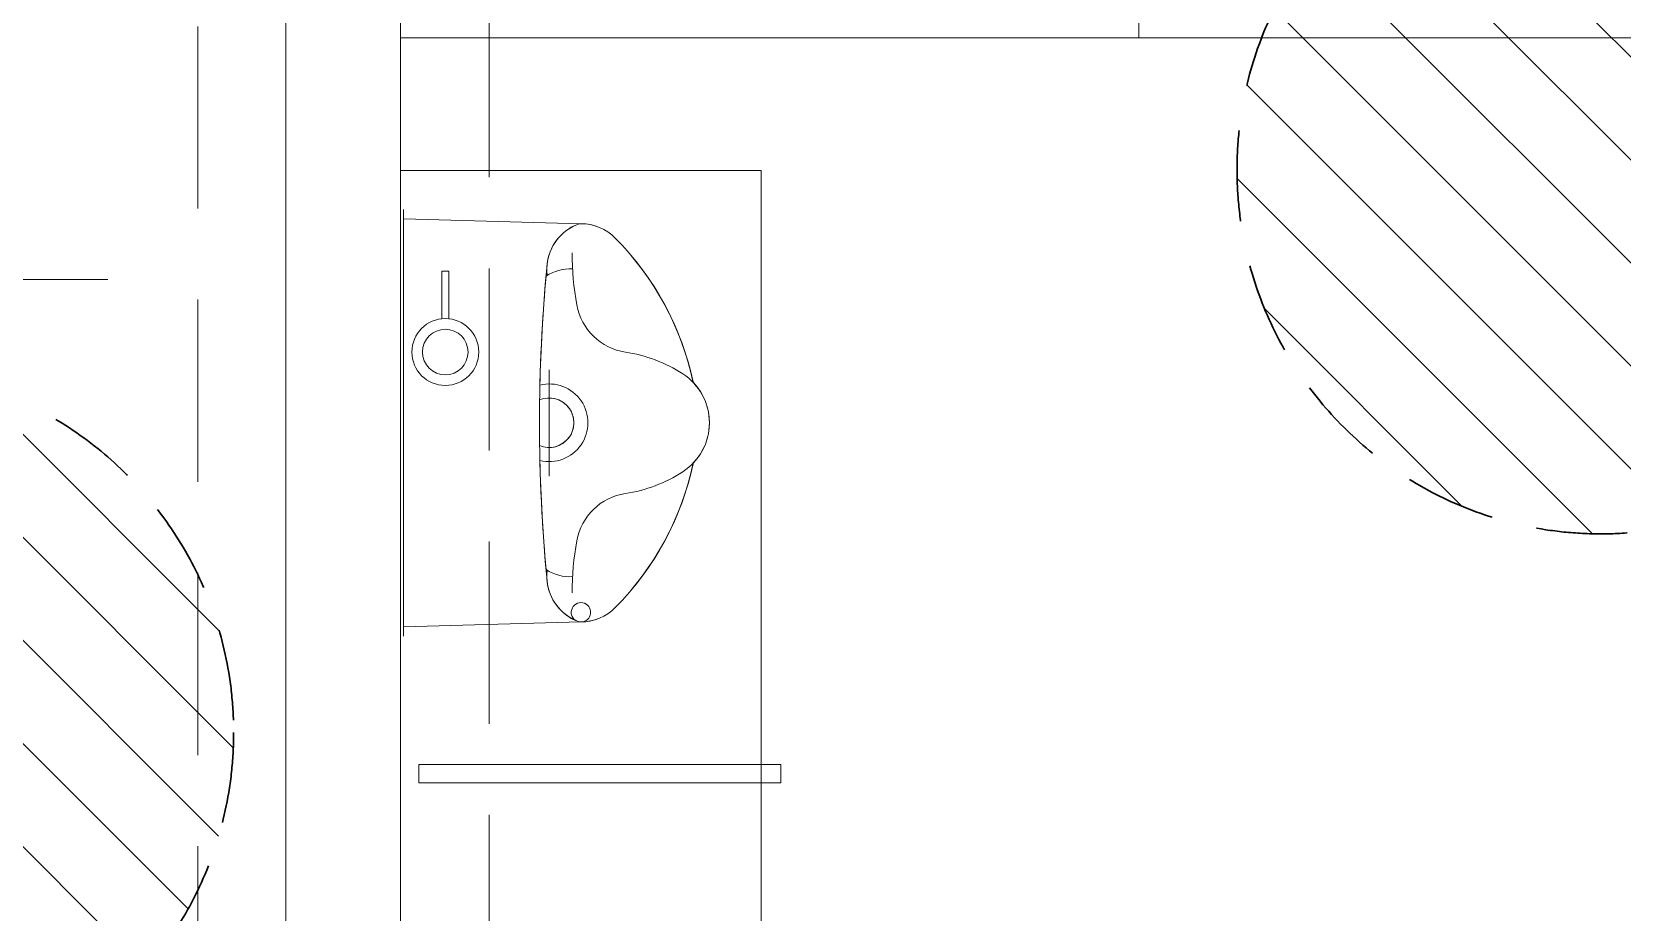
# Model space of a CAD drawing. Header units: millimetres. Extents: x 306431 to 569278, y -16030 to 119854.
# Drawn here: x 366961 to 369144, y 51207 to 52415 of the extents above; entities that cross this region are included whole.
import ezdxf

# ---------------------------------------------------------------- set-up
doc = ezdxf.new("R2010")
doc.units = ezdxf.units.MM
doc.header["$MEASUREMENT"] = 0
doc.linetypes.add('CENTER', pattern=[2, 1.25, -0.25, 0.25, -0.25])
doc.linetypes.add('HIDDEN', pattern=[0.375, 0.25, -0.125])
doc.layers.get('0').update_dxf_attribs({"lineweight": 9})
for name, color, linetype, lineweight in [('A_ARCHITECTURAL BACKGROUND', 251, 'Continuous', 5), ('ELAYOUT', 252, 'Continuous', 9), ('FTB', 4, 'HIDDEN', 30), ('GIRDER BEAM', 2, 'HIDDEN', 15), ('GIRDER GIRT', 4, 'HIDDEN', 18), ('HATCH', 8, 'Continuous', 5)]:
    doc.layers.add(name, color=color, linetype=linetype, lineweight=lineweight)

# ---------------------------------------------------------------- blocks, each defined once
blk = doc.blocks.new('G_GIRT')
at = {"layer": 'GIRDER GIRT', "linetype": 'HIDDEN', "ltscale": 1000, "elevation": 0}
blk.add_lwpolyline([(34800, 48739.4), (35200, 48739.4), (35200, 55321.5), (34800, 55321.5)], close=True, dxfattribs=at)
blk = doc.blocks.new('ELEVA2')
at = {"layer": 'A_ARCHITECTURAL BACKGROUND', "linetype": 'CENTER', "ltscale": 0.05}
blk.add_line((-79000.8537, -2180.8779), (-79000.8537, -2182.3912), dxfattribs=at)
blk = doc.blocks.new('ELEV3A')
at = {"layer": 'ELAYOUT', "ltscale": 10}
blk.add_line((-79825.4486, -2096.4041), (-79825.4486, -2097.4778), dxfattribs=at)
blk = doc.blocks.new('GF_PLAN NEW')
at = {"layer": 'A_ARCHITECTURAL BACKGROUND', "linetype": 'ByBlock', "ltscale": 0.5}
for p, q in [((35078.9, 48468.6, 0), (35078.9, 55761.8, 0)), ((36892.6, 54914.3, 0), (36092.5, 54914.3, 0))]:
    blk.add_line(p, q, dxfattribs=at)
at = {"layer": 'A_ARCHITECTURAL BACKGROUND', "ltscale": 10}
for p, q in [((36092.5, 55064.3, 0), (36092.5, 54914.3, 0)), ((36092.5, 54914.3, 0), (35078.9, 54914.3, 0)), ((36092.5, 54914.3, 0), (35476.6, 54914.3, 0)), ((36092.5, 54914.3, 0), (35476.6, 54914.3, 0)), ((36092.5, 54914.3, 0), (35476.6, 54914.3, 0)), ((36092.5, 54914.3, 0), (35480.7, 54914.3, 0)), ((36092.5, 54914.3, 0), (35480.7, 54914.3, 0)), ((35083, 54092.8, 0), (35083, 54678.5, 0)), ((35083, 54092.8, 0), (35083, 54678.5, 0)), ((35083, 54092.8, 0), (35083, 54678.5, 0)), ((35083, 54092.8, 0), (35083, 54678.5, 0)), ((35083, 54092.8, 0), (35083, 54678.5, 0)), ((35083, 54092.8, 0), (35083, 54678.5, 0)), ((35083, 54092.8, 0), (35083, 54678.5, 0)), ((35083, 54092.8, 0), (35083, 54678.5, 0)), ((35083, 54092.8, 0), (35083, 54678.5, 0)), ((35083, 54092.8, 0), (35083, 54678.5, 0)), ((35083, 54665.5, 0), (35083, 54105.8, 0)), ((35083, 54512.1, 0), (35083, 54665.5, 0)), ((35083, 54665.5, 0), (35083, 54105.8, 0)), ((35083, 54512.1, 0), (35083, 54665.5, 0)), ((35083, 54665.5, 0), (35083, 54105.8, 0)), ((35083, 54512.1, 0), (35083, 54665.5, 0)), ((35083, 54665.5, 0), (35083, 54105.8, 0)), ((35083, 54512.1, 0), (35083, 54665.5, 0)), ((35083, 54665.5, 0), (35083, 54105.8, 0)), ((35083, 54512.1, 0), (35083, 54665.5, 0)), ((35083, 54665.5, 0), (35083, 54105.8, 0)), ((35083, 54512.1, 0), (35083, 54665.5, 0)), ((35083, 54665.5, 0), (35083, 54105.8, 0)), ((35083, 54512.1, 0), (35083, 54665.5, 0)), ((35083, 54665.5, 0), (35083, 54105.8, 0)), ((35083, 54512.1, 0), (35083, 54665.5, 0)), ((35083, 54665.5, 0), (35083, 54105.8, 0)), ((35083, 54512.1, 0), (35083, 54665.5, 0)), ((35083, 54665.5, 0), (35083, 54105.8, 0)), ((35083, 54512.1, 0), (35083, 54665.5, 0)), ((35083, 54105.8, 0), (35083, 54272.1, 0)), ((35083, 54105.8, 0), (35083, 54272.1, 0)), ((35083, 54105.8, 0), (35083, 54272.1, 0)), ((35083, 54105.8, 0), (35083, 54272.1, 0)), ((35083, 54105.8, 0), (35083, 54272.1, 0)), ((35083, 54105.8, 0), (35083, 54272.1, 0)), ((35083, 54105.8, 0), (35083, 54272.1, 0)), ((35083, 54105.8, 0), (35083, 54272.1, 0)), ((35083, 54105.8, 0), (35083, 54272.1, 0)), ((35083, 54105.8, 0), (35083, 54272.1, 0)), ((35103.9, 53916.5, 0), (35103.9, 53891.5, 0))]:
    blk.add_line(p, q, dxfattribs=at)
at = {"layer": 'A_ARCHITECTURAL BACKGROUND'}
for p, q in [((35326.8, 54659, 0), (35083, 54665.5, 0)), ((35326.8, 54659, 0), (35083, 54665.5, 0)), ((35326.8, 54659, 0), (35083, 54665.5, 0)), ((35326.8, 54659, 0), (35083, 54665.5, 0)), ((35326.8, 54659, 0), (35083, 54665.5, 0)), ((35326.8, 54659, 0), (35083, 54665.5, 0)), ((35326.8, 54659, 0), (35083, 54665.5, 0)), ((35326.8, 54659, 0), (35083, 54665.5, 0)), ((35326.8, 54659, 0), (35083, 54665.5, 0)), ((35326.8, 54659, 0), (35083, 54665.5, 0)), ((35283, 54458.3, 0), (35283, 54312.4, 0)), ((35283, 54458.3, 0), (35283, 54312.4, 0)), ((35283, 54458.3, 0), (35283, 54312.4, 0)), ((35283, 54458.3, 0), (35283, 54312.4, 0)), ((35283, 54458.3, 0), (35283, 54312.4, 0)), ((35283, 54458.3, 0), (35283, 54312.4, 0)), ((35283, 54458.3, 0), (35283, 54312.4, 0)), ((35283, 54458.3, 0), (35283, 54312.4, 0)), ((35283, 54458.3, 0), (35283, 54312.4, 0)), ((35283, 54458.3, 0), (35283, 54312.4, 0)), ((35326.8, 54112.3, 0), (35083, 54105.8, 0)), ((35326.8, 54112.3, 0), (35083, 54105.8, 0)), ((35326.8, 54112.3, 0), (35083, 54105.8, 0)), ((35326.8, 54112.3, 0), (35083, 54105.8, 0)), ((35326.8, 54112.3, 0), (35083, 54105.8, 0)), ((35326.8, 54112.3, 0), (35083, 54105.8, 0)), ((35326.8, 54112.3, 0), (35083, 54105.8, 0)), ((35326.8, 54112.3, 0), (35083, 54105.8, 0)), ((35326.8, 54112.3, 0), (35083, 54105.8, 0)), ((35326.8, 54112.3, 0), (35083, 54105.8, 0))]:
    blk.add_line(p, q, dxfattribs=at)
at = {"layer": 'A_ARCHITECTURAL BACKGROUND', "lineweight": 0, "ltscale": 0.5}
for p, q in [((35083, 54665.5, 0), (35326.8, 54659, 0)), ((35083, 54665.5, 0), (35326.8, 54659, 0)), ((35083, 54665.5, 0), (35326.8, 54659, 0)), ((35083, 54665.5, 0), (35326.8, 54659, 0)), ((35083, 54665.5, 0), (35326.8, 54659, 0)), ((35083, 54665.5, 0), (35326.8, 54659, 0)), ((35083, 54665.5, 0), (35326.8, 54659, 0)), ((35083, 54665.5, 0), (35326.8, 54659, 0)), ((35083, 54665.5, 0), (35326.8, 54659, 0)), ((35083, 54665.5, 0), (35326.8, 54659, 0)), ((35283, 54351.7, 0), (35283, 54419.7, 0)), ((35283, 54351.7, 0), (35283, 54419.7, 0)), ((35283, 54351.7, 0), (35283, 54419.7, 0)), ((35283, 54351.7, 0), (35283, 54419.7, 0)), ((35283, 54351.7, 0), (35283, 54419.7, 0)), ((35283, 54351.7, 0), (35283, 54419.7, 0)), ((35283, 54351.7, 0), (35283, 54419.7, 0)), ((35283, 54351.7, 0), (35283, 54419.7, 0)), ((35283, 54351.7, 0), (35283, 54419.7, 0)), ((35283, 54351.7, 0), (35283, 54419.7, 0)), ((35326.8, 54112.3, 0), (35083, 54105.8, 0)), ((35326.8, 54112.3, 0), (35083, 54105.8, 0)), ((35326.8, 54112.3, 0), (35083, 54105.8, 0)), ((35326.8, 54112.3, 0), (35083, 54105.8, 0)), ((35326.8, 54112.3, 0), (35083, 54105.8, 0)), ((35326.8, 54112.3, 0), (35083, 54105.8, 0)), ((35326.8, 54112.3, 0), (35083, 54105.8, 0)), ((35326.8, 54112.3, 0), (35083, 54105.8, 0)), ((35326.8, 54112.3, 0), (35083, 54105.8, 0)), ((35326.8, 54112.3, 0), (35083, 54105.8, 0)), ((35103.9, 53916.5, 0), (35601.1, 53916.5, 0)), ((35601.1, 53916.5, 0), (35601.1, 53891.5, 0)), ((35103.9, 53891.5, 0), (35601.1, 53891.5, 0))]:
    blk.add_line(p, q, dxfattribs=at)
at = {"layer": 'A_ARCHITECTURAL BACKGROUND', "ltscale": 0.05, "elevation": 0}
blk.add_lwpolyline([(35078.9, 50851.6), (35574.3, 50851.6), (35574.3, 54732), (35078.9, 54732)], close=True, dxfattribs=at)
blk.add_lwpolyline([(35145.3, 54528.4), (35145.3, 54593.7), (35135.5, 54593.7), (35135.5, 54528.4)], dxfattribs=at)
at = {"layer": 'A_ARCHITECTURAL BACKGROUND', "ltscale": 0.05}
for radius in [45.9, 31.3]:
    blk.add_circle((35140.4, 54482.8, 0), radius, dxfattribs=at)
at = {"layer": 'A_ARCHITECTURAL BACKGROUND', "lineweight": 0, "ltscale": 0.5}
for centre, radius, start, end in [((35346.5, 54596.1, 0), 66.7, 111.7947, 186.8932), ((35346.5, 54596.1, 0), 66.7, 111.7947, 186.8932), ((35346.5, 54596.1, 0), 66.7, 111.7947, 186.8932), ((35346.5, 54596.1, 0), 66.7, 111.7947, 186.8932), ((35346.5, 54596.1, 0), 66.7, 111.7947, 186.8932), ((35346.5, 54596.1, 0), 66.7, 111.7947, 186.8932), ((35346.5, 54596.1, 0), 66.7, 111.7947, 186.8932), ((35346.5, 54596.1, 0), 66.7, 111.7947, 186.8932), ((35346.5, 54596.1, 0), 66.7, 111.7947, 186.8932), ((35346.5, 54596.1, 0), 66.7, 111.7947, 186.8932), ((35346.5, 54596.1, 0), 66.7, 111.7947, 174.4421), ((35346.5, 54596.1, 0), 66.7, 111.7947, 174.4421), ((35346.5, 54596.1, 0), 66.7, 111.7947, 174.4421), ((35346.5, 54596.1, 0), 66.7, 111.7947, 174.4421), ((35346.5, 54596.1, 0), 66.7, 111.7947, 174.4421), ((35346.5, 54596.1, 0), 66.7, 111.7947, 174.4421), ((35346.5, 54596.1, 0), 66.7, 111.7947, 174.4421), ((35346.5, 54596.1, 0), 66.7, 111.7947, 174.4421), ((35346.5, 54596.1, 0), 66.7, 111.7947, 174.4421), ((35346.5, 54596.1, 0), 66.7, 111.7947, 174.4421), ((35326.7, 54645.7, 0), 13.3, 89.6458, 111.7947), ((35326.7, 54645.7, 0), 13.3, 89.6458, 111.7947), ((35326.7, 54645.7, 0), 13.3, 89.6458, 111.7947), ((35326.7, 54645.7, 0), 13.3, 89.6458, 111.7947), ((35326.7, 54645.7, 0), 13.3, 89.6458, 111.7947), ((35326.7, 54645.7, 0), 13.3, 89.6458, 111.7947), ((35326.7, 54645.7, 0), 13.3, 89.6458, 111.7947), ((35326.7, 54645.7, 0), 13.3, 89.6458, 111.7947), ((35326.7, 54645.7, 0), 13.3, 89.6458, 111.7947), ((35326.7, 54645.7, 0), 13.3, 89.6458, 111.7947), ((35326.7, 54645.7, 0), 13.3, 89.6458, 111.7947), ((35326.7, 54645.7, 0), 13.3, 89.6458, 111.7947), ((35326.7, 54645.7, 0), 13.3, 89.6458, 111.7947), ((35326.7, 54645.7, 0), 13.3, 89.6458, 111.7947), ((35326.7, 54645.7, 0), 13.3, 89.6458, 111.7947), ((35326.7, 54645.7, 0), 13.3, 89.6458, 111.7947), ((35326.7, 54645.7, 0), 13.3, 89.6458, 111.7947), ((35326.7, 54645.7, 0), 13.3, 89.6458, 111.7947), ((35326.7, 54645.7, 0), 13.3, 89.6458, 111.7947), ((35326.7, 54645.7, 0), 13.3, 89.6458, 111.7947), ((35326.4, 54592.3, 0), 66.7, 44.7601, 89.6458), ((35326.4, 54592.3, 0), 66.7, 44.7601, 89.6458), ((35326.4, 54592.3, 0), 66.7, 44.7601, 89.6458), ((35326.4, 54592.3, 0), 66.7, 44.7601, 89.6458), ((35326.4, 54592.3, 0), 66.7, 44.7601, 89.6458), ((35326.4, 54592.3, 0), 66.7, 44.7601, 89.6458), ((35326.4, 54592.3, 0), 66.7, 44.7601, 89.6458), ((35326.4, 54592.3, 0), 66.7, 44.7601, 89.6458), ((35326.4, 54592.3, 0), 66.7, 44.7601, 89.6458), ((35326.4, 54592.3, 0), 66.7, 44.7601, 89.6458), ((35089.7, 54357.6, 0), 400, 11.9985, 44.7601), ((35089.7, 54357.6, 0), 400, 11.9985, 44.7601), ((35089.7, 54357.6, 0), 400, 11.9985, 44.7601), ((35089.7, 54357.6, 0), 400, 11.9985, 44.7601), ((35089.7, 54357.6, 0), 400, 11.9985, 44.7601), ((35089.7, 54357.6, 0), 400, 11.9985, 44.7601), ((35089.7, 54357.6, 0), 400, 11.9985, 44.7601), ((35089.7, 54357.6, 0), 400, 11.9985, 44.7601), ((35089.7, 54357.6, 0), 400, 11.9985, 44.7601), ((35089.7, 54357.6, 0), 400, 11.9985, 44.7601), ((37509.7, 54385.7, 0), 2240, 174.4421, 185.5579), ((37509.7, 54385.7, 0), 2240, 174.4421, 185.5579), ((37509.7, 54385.7, 0), 2240, 174.4421, 185.5579), ((37509.7, 54385.7, 0), 2240, 174.4421, 185.5579), ((37509.7, 54385.7, 0), 2240, 174.4421, 185.5579), ((37509.7, 54385.7, 0), 2240, 174.4421, 185.5579), ((37509.7, 54385.7, 0), 2240, 174.4421, 185.5579), ((37509.7, 54385.7, 0), 2240, 174.4421, 185.5579), ((37509.7, 54385.7, 0), 2240, 174.4421, 185.5579), ((37509.7, 54385.7, 0), 2240, 174.4421, 185.5579), ((37509.7, 54385.7, 0), 2240, 174.8398, 178.6751), ((37509.7, 54385.7, 0), 2240, 174.8398, 178.6751), ((37509.7, 54385.7, 0), 2240, 174.8398, 178.6751), ((37509.7, 54385.7, 0), 2240, 174.8398, 178.6751), ((37509.7, 54385.7, 0), 2240, 174.8398, 178.6751), ((37509.7, 54385.7, 0), 2240, 174.8398, 178.6751), ((37509.7, 54385.7, 0), 2240, 174.8398, 178.6751), ((37509.7, 54385.7, 0), 2240, 174.8398, 178.6751), ((37509.7, 54385.7, 0), 2240, 174.8398, 178.6751), ((37509.7, 54385.7, 0), 2240, 174.8398, 178.6751), ((35311.5, 54536.9, 0), 60, 121.309, 123.1383), ((35311.5, 54536.9, 0), 60, 121.309, 123.1383), ((35311.5, 54536.9, 0), 60, 121.309, 123.1383), ((35311.5, 54536.9, 0), 60, 121.309, 123.1383), ((35311.5, 54536.9, 0), 60, 121.309, 123.1383), ((35311.5, 54536.9, 0), 60, 121.309, 123.1383), ((35311.5, 54536.9, 0), 60, 121.309, 123.1383), ((35311.5, 54536.9, 0), 60, 121.309, 123.1383), ((35311.5, 54536.9, 0), 60, 121.309, 123.1383), ((35311.5, 54536.9, 0), 60, 121.309, 123.1383), ((35423, 54385.7, 0), 80, 316.4614, 43.5386), ((35423, 54385.7, 0), 80, 316.4614, 43.5386), ((35423, 54385.7, 0), 80, 316.4614, 43.5386), ((35423, 54385.7, 0), 80, 316.4614, 43.5386), ((35423, 54385.7, 0), 80, 316.4614, 43.5386), ((35423, 54385.7, 0), 80, 316.4614, 43.5386), ((35423, 54385.7, 0), 80, 316.4614, 43.5386), ((35423, 54385.7, 0), 80, 316.4614, 43.5386), ((35423, 54385.7, 0), 80, 316.4614, 43.5386), ((35423, 54385.7, 0), 80, 316.4614, 43.5386), ((35283, 54385.7, 0), 53.3, 256.1859, 103.8141), ((35283, 54385.7, 0), 53.3, 256.1859, 103.8141), ((35283, 54385.7, 0), 53.3, 256.1859, 103.8141), ((35283, 54385.7, 0), 53.3, 256.1859, 103.8141), ((35283, 54385.7, 0), 53.3, 256.1859, 103.8141), ((35283, 54385.7, 0), 53.3, 256.1859, 103.8141), ((35283, 54385.7, 0), 53.3, 256.1859, 103.8141), ((35283, 54385.7, 0), 53.3, 256.1859, 103.8141), ((35283, 54385.7, 0), 53.3, 256.1859, 103.8141), ((35283, 54385.7, 0), 53.3, 256.1859, 103.8141), ((35283, 54385.7, 0), 34, 270, 90), ((35283, 54385.7, 0), 34, 270, 90), ((35283, 54385.7, 0), 34, 270, 90), ((35283, 54385.7, 0), 34, 270, 90), ((35283, 54385.7, 0), 34, 270, 90), ((35283, 54385.7, 0), 34, 270, 90), ((35283, 54385.7, 0), 34, 270, 90), ((35283, 54385.7, 0), 34, 270, 90), ((35283, 54385.7, 0), 34, 270, 90), ((35283, 54385.7, 0), 34, 270, 90), ((37509.7, 54385.7, 0), 2240, 181.3249, 185.1602), ((37509.7, 54385.7, 0), 2240, 181.3249, 185.1602), ((37509.7, 54385.7, 0), 2240, 181.3249, 185.1602), ((37509.7, 54385.7, 0), 2240, 181.3249, 185.1602), ((37509.7, 54385.7, 0), 2240, 181.3249, 185.1602), ((37509.7, 54385.7, 0), 2240, 181.3249, 185.1602), ((37509.7, 54385.7, 0), 2240, 181.3249, 185.1602), ((37509.7, 54385.7, 0), 2240, 181.3249, 185.1602), ((37509.7, 54385.7, 0), 2240, 181.3249, 185.1602), ((37509.7, 54385.7, 0), 2240, 181.3249, 185.1602), ((35089.7, 54413.7, 0), 400, 315.2399, 348.0015), ((35089.7, 54413.7, 0), 400, 315.2399, 348.0015), ((35089.7, 54413.7, 0), 400, 315.2399, 348.0015), ((35089.7, 54413.7, 0), 400, 315.2399, 348.0015), ((35089.7, 54413.7, 0), 400, 315.2399, 348.0015), ((35089.7, 54413.7, 0), 400, 315.2399, 348.0015), ((35089.7, 54413.7, 0), 400, 315.2399, 348.0015), ((35089.7, 54413.7, 0), 400, 315.2399, 348.0015), ((35089.7, 54413.7, 0), 400, 315.2399, 348.0015), ((35089.7, 54413.7, 0), 400, 315.2399, 348.0015), ((35311.5, 54234.4, 0), 60, 236.8617, 238.691), ((35311.5, 54234.4, 0), 60, 236.8617, 238.691), ((35311.5, 54234.4, 0), 60, 236.8617, 238.691), ((35311.5, 54234.4, 0), 60, 236.8617, 238.691), ((35311.5, 54234.4, 0), 60, 236.8617, 238.691), ((35311.5, 54234.4, 0), 60, 236.8617, 238.691), ((35311.5, 54234.4, 0), 60, 236.8617, 238.691), ((35311.5, 54234.4, 0), 60, 236.8617, 238.691), ((35311.5, 54234.4, 0), 60, 236.8617, 238.691), ((35311.5, 54234.4, 0), 60, 236.8617, 238.691), ((35346.5, 54175.2, 0), 66.7, 173.1068, 248.2053), ((35346.5, 54175.2, 0), 66.7, 173.1068, 248.2053), ((35346.5, 54175.2, 0), 66.7, 173.1068, 248.2053), ((35346.5, 54175.2, 0), 66.7, 173.1068, 248.2053), ((35346.5, 54175.2, 0), 66.7, 173.1068, 248.2053), ((35346.5, 54175.2, 0), 66.7, 173.1068, 248.2053), ((35346.5, 54175.2, 0), 66.7, 173.1068, 248.2053), ((35346.5, 54175.2, 0), 66.7, 173.1068, 248.2053), ((35346.5, 54175.2, 0), 66.7, 173.1068, 248.2053), ((35346.5, 54175.2, 0), 66.7, 173.1068, 248.2053), ((35346.5, 54175.2, 0), 66.7, 185.5579, 248.2053), ((35346.5, 54175.2, 0), 66.7, 185.5579, 248.2053), ((35346.5, 54175.2, 0), 66.7, 185.5579, 248.2053), ((35346.5, 54175.2, 0), 66.7, 185.5579, 248.2053), ((35346.5, 54175.2, 0), 66.7, 185.5579, 248.2053), ((35346.5, 54175.2, 0), 66.7, 185.5579, 248.2053), ((35346.5, 54175.2, 0), 66.7, 185.5579, 248.2053), ((35346.5, 54175.2, 0), 66.7, 185.5579, 248.2053), ((35346.5, 54175.2, 0), 66.7, 185.5579, 248.2053), ((35346.5, 54175.2, 0), 66.7, 185.5579, 248.2053), ((35326.7, 54125.6, 0), 13.3, 270, 248.2053), ((35326.7, 54125.6, 0), 13.3, 270, 248.2053), ((35326.7, 54125.6, 0), 13.3, 270, 248.2053), ((35326.7, 54125.6, 0), 13.3, 270, 248.2053), ((35326.7, 54125.6, 0), 13.3, 270, 248.2053), ((35326.7, 54125.6, 0), 13.3, 270, 248.2053), ((35326.7, 54125.6, 0), 13.3, 270, 248.2053), ((35326.7, 54125.6, 0), 13.3, 270, 248.2053), ((35326.7, 54125.6, 0), 13.3, 270, 248.2053), ((35326.7, 54125.6, 0), 13.3, 270, 248.2053), ((35326.7, 54125.6, 0), 13.3, 248.2053, 270), ((35326.7, 54125.6, 0), 13.3, 248.2053, 270), ((35326.7, 54125.6, 0), 13.3, 248.2053, 270), ((35326.7, 54125.6, 0), 13.3, 248.2053, 270), ((35326.7, 54125.6, 0), 13.3, 248.2053, 270), ((35326.7, 54125.6, 0), 13.3, 248.2053, 270), ((35326.7, 54125.6, 0), 13.3, 248.2053, 270), ((35326.7, 54125.6, 0), 13.3, 248.2053, 270), ((35326.7, 54125.6, 0), 13.3, 248.2053, 270), ((35326.7, 54125.6, 0), 13.3, 248.2053, 270), ((35326.4, 54179, 0), 66.7, 270.3542, 315.2399), ((35326.4, 54179, 0), 66.7, 270.3542, 315.2399), ((35326.4, 54179, 0), 66.7, 270.3542, 315.2399), ((35326.4, 54179, 0), 66.7, 270.3542, 315.2399), ((35326.4, 54179, 0), 66.7, 270.3542, 315.2399), ((35326.4, 54179, 0), 66.7, 270.3542, 315.2399), ((35326.4, 54179, 0), 66.7, 270.3542, 315.2399), ((35326.4, 54179, 0), 66.7, 270.3542, 315.2399), ((35326.4, 54179, 0), 66.7, 270.3542, 315.2399), ((35326.4, 54179, 0), 66.7, 270.3542, 315.2399)]:
    blk.add_arc(centre, radius, start, end, dxfattribs=at)
at = {"layer": 'A_ARCHITECTURAL BACKGROUND'}
for centre, radius, start, end in [((35346.5, 54596.1, 0), 66.7, 111.7947, 174.4421), ((35346.5, 54596.1, 0), 66.7, 111.7947, 174.4421), ((35346.5, 54596.1, 0), 66.7, 111.7947, 174.4421), ((35346.5, 54596.1, 0), 66.7, 111.7947, 174.4421), ((35346.5, 54596.1, 0), 66.7, 111.7947, 174.4421), ((35346.5, 54596.1, 0), 66.7, 111.7947, 174.4421), ((35346.5, 54596.1, 0), 66.7, 111.7947, 174.4421), ((35346.5, 54596.1, 0), 66.7, 111.7947, 174.4421), ((35346.5, 54596.1, 0), 66.7, 111.7947, 174.4421), ((35346.5, 54596.1, 0), 66.7, 111.7947, 174.4421), ((35326.7, 54645.7, 0), 13.3, 89.6458, 111.7947), ((35326.7, 54645.7, 0), 13.3, 89.6458, 111.7947), ((35326.7, 54645.7, 0), 13.3, 89.6458, 111.7947), ((35326.7, 54645.7, 0), 13.3, 89.6458, 111.7947), ((35326.7, 54645.7, 0), 13.3, 89.6458, 111.7947), ((35326.7, 54645.7, 0), 13.3, 89.6458, 111.7947), ((35326.7, 54645.7, 0), 13.3, 89.6458, 111.7947), ((35326.7, 54645.7, 0), 13.3, 89.6458, 111.7947), ((35326.7, 54645.7, 0), 13.3, 89.6458, 111.7947), ((35326.7, 54645.7, 0), 13.3, 89.6458, 111.7947), ((35326.4, 54592.3, 0), 66.7, 44.7601, 90), ((35326.4, 54592.3, 0), 66.7, 44.7601, 90), ((35326.4, 54592.3, 0), 66.7, 44.7601, 90), ((35326.4, 54592.3, 0), 66.7, 44.7601, 90), ((35326.4, 54592.3, 0), 66.7, 44.7601, 90), ((35326.4, 54592.3, 0), 66.7, 44.7601, 90), ((35326.4, 54592.3, 0), 66.7, 44.7601, 90), ((35326.4, 54592.3, 0), 66.7, 44.7601, 90), ((35326.4, 54592.3, 0), 66.7, 44.7601, 90), ((35326.4, 54592.3, 0), 66.7, 44.7601, 90), ((35089.7, 54357.6, 0), 400, 12.1429, 44.7601), ((35089.7, 54357.6, 0), 400, 12.1429, 44.7601), ((35089.7, 54357.6, 0), 400, 12.1429, 44.7601), ((35089.7, 54357.6, 0), 400, 12.1429, 44.7601), ((35089.7, 54357.6, 0), 400, 12.1429, 44.7601), ((35089.7, 54357.6, 0), 400, 12.1429, 44.7601), ((35089.7, 54357.6, 0), 400, 12.1429, 44.7601), ((35089.7, 54357.6, 0), 400, 12.1429, 44.7601), ((35089.7, 54357.6, 0), 400, 12.1429, 44.7601), ((35089.7, 54357.6, 0), 400, 12.1429, 44.7601), ((35714.5, 54619, 0), 400, 180, 190.2928), ((35714.5, 54619, 0), 400, 180, 190.2928), ((35714.5, 54619, 0), 400, 180, 190.2928), ((35714.5, 54619, 0), 400, 180, 190.2928), ((35714.5, 54619, 0), 400, 180, 190.2928), ((35714.5, 54619, 0), 400, 180, 190.2928), ((35714.5, 54619, 0), 400, 180, 190.2928), ((35714.5, 54619, 0), 400, 180, 190.2928), ((35714.5, 54619, 0), 400, 180, 190.2928), ((35714.5, 54619, 0), 400, 180, 190.2928), ((37509.7, 54385.7, 0), 2240, 174.4421, 185.5579), ((37509.7, 54385.7, 0), 2240, 174.4421, 185.5579), ((37509.7, 54385.7, 0), 2240, 174.4421, 185.5579), ((37509.7, 54385.7, 0), 2240, 174.4421, 185.5579), ((37509.7, 54385.7, 0), 2240, 174.4421, 185.5579), ((37509.7, 54385.7, 0), 2240, 174.4421, 185.5579), ((37509.7, 54385.7, 0), 2240, 174.4421, 185.5579), ((37509.7, 54385.7, 0), 2240, 174.4421, 185.5579), ((37509.7, 54385.7, 0), 2240, 174.4421, 185.5579), ((37509.7, 54385.7, 0), 2240, 174.4421, 185.5579), ((35311.5, 54536.9, 0), 60, 86.5995, 123.1383), ((35311.5, 54536.9, 0), 60, 86.5995, 123.1383), ((35311.5, 54536.9, 0), 60, 86.5995, 123.1383), ((35311.5, 54536.9, 0), 60, 86.5995, 123.1383), ((35311.5, 54536.9, 0), 60, 86.5995, 123.1383), ((35311.5, 54536.9, 0), 60, 86.5995, 123.1383), ((35311.5, 54536.9, 0), 60, 86.5995, 123.1383), ((35311.5, 54536.9, 0), 60, 86.5995, 123.1383), ((35311.5, 54536.9, 0), 60, 86.5995, 123.1383), ((35311.5, 54536.9, 0), 60, 86.5995, 123.1383), ((35399.6, 54561.8, 0), 80, 190.2928, 261.3901), ((35399.6, 54561.8, 0), 80, 190.2928, 261.3901), ((35399.6, 54561.8, 0), 80, 190.2928, 261.3901), ((35399.6, 54561.8, 0), 80, 190.2928, 261.3901), ((35399.6, 54561.8, 0), 80, 190.2928, 261.3901), ((35399.6, 54561.8, 0), 80, 190.2928, 261.3901), ((35399.6, 54561.8, 0), 80, 190.2928, 261.3901), ((35399.6, 54561.8, 0), 80, 190.2928, 261.3901), ((35399.6, 54561.8, 0), 80, 190.2928, 261.3901), ((35399.6, 54561.8, 0), 80, 190.2928, 261.3901), ((35357.7, 54285, 0), 200, 57.0421, 81.3901), ((35357.7, 54285, 0), 200, 57.0421, 81.3901), ((35357.7, 54285, 0), 200, 57.0421, 81.3901), ((35357.7, 54285, 0), 200, 57.0421, 81.3901), ((35357.7, 54285, 0), 200, 57.0421, 81.3901), ((35357.7, 54285, 0), 200, 57.0421, 81.3901), ((35357.7, 54285, 0), 200, 57.0421, 81.3901), ((35357.7, 54285, 0), 200, 57.0421, 81.3901), ((35357.7, 54285, 0), 200, 57.0421, 81.3901), ((35357.7, 54285, 0), 200, 57.0421, 81.3901), ((35423, 54385.7, 0), 80, 302.9579, 57.0421), ((35423, 54385.7, 0), 80, 302.9579, 57.0421), ((35423, 54385.7, 0), 80, 302.9579, 57.0421), ((35423, 54385.7, 0), 80, 302.9579, 57.0421), ((35423, 54385.7, 0), 80, 302.9579, 57.0421), ((35423, 54385.7, 0), 80, 302.9579, 57.0421), ((35423, 54385.7, 0), 80, 302.9579, 57.0421), ((35423, 54385.7, 0), 80, 302.9579, 57.0421), ((35423, 54385.7, 0), 80, 302.9579, 57.0421), ((35423, 54385.7, 0), 80, 302.9579, 57.0421), ((35220.1, 54385.7, 0), 266.7, 11.9265, 12.1429), ((35220.1, 54385.7, 0), 266.7, 11.9265, 12.1429), ((35220.1, 54385.7, 0), 266.7, 11.9265, 12.1429), ((35220.1, 54385.7, 0), 266.7, 11.9265, 12.1429), ((35220.1, 54385.7, 0), 266.7, 11.9265, 12.1429), ((35220.1, 54385.7, 0), 266.7, 11.9265, 12.1429), ((35220.1, 54385.7, 0), 266.7, 11.9265, 12.1429), ((35220.1, 54385.7, 0), 266.7, 11.9265, 12.1429), ((35220.1, 54385.7, 0), 266.7, 11.9265, 12.1429), ((35220.1, 54385.7, 0), 266.7, 11.9265, 12.1429), ((35283, 54385.7, 0), 34, 247.3131, 112.6869), ((35283, 54385.7, 0), 34, 247.3131, 112.6869), ((35283, 54385.7, 0), 34, 247.3131, 112.6869), ((35283, 54385.7, 0), 34, 247.3131, 112.6869), ((35283, 54385.7, 0), 34, 247.3131, 112.6869), ((35283, 54385.7, 0), 34, 247.3131, 112.6869), ((35283, 54385.7, 0), 34, 247.3131, 112.6869), ((35283, 54385.7, 0), 34, 247.3131, 112.6869), ((35283, 54385.7, 0), 34, 247.3131, 112.6869), ((35283, 54385.7, 0), 34, 247.3131, 112.6869), ((35283, 54385.7, 0), 53.3, 256.1859, 103.8141), ((35283, 54385.7, 0), 53.3, 256.1859, 103.8141), ((35283, 54385.7, 0), 53.3, 256.1859, 103.8141), ((35283, 54385.7, 0), 53.3, 256.1859, 103.8141), ((35283, 54385.7, 0), 53.3, 256.1859, 103.8141), ((35283, 54385.7, 0), 53.3, 256.1859, 103.8141), ((35283, 54385.7, 0), 53.3, 256.1859, 103.8141), ((35283, 54385.7, 0), 53.3, 256.1859, 103.8141), ((35283, 54385.7, 0), 53.3, 256.1859, 103.8141), ((35283, 54385.7, 0), 53.3, 256.1859, 103.8141), ((35220.1, 54385.7, 0), 266.7, 347.8571, 348.0735), ((35220.1, 54385.7, 0), 266.7, 347.8571, 348.0735), ((35220.1, 54385.7, 0), 266.7, 347.8571, 348.0735), ((35220.1, 54385.7, 0), 266.7, 347.8571, 348.0735), ((35220.1, 54385.7, 0), 266.7, 347.8571, 348.0735), ((35220.1, 54385.7, 0), 266.7, 347.8571, 348.0735), ((35220.1, 54385.7, 0), 266.7, 347.8571, 348.0735), ((35220.1, 54385.7, 0), 266.7, 347.8571, 348.0735), ((35220.1, 54385.7, 0), 266.7, 347.8571, 348.0735), ((35220.1, 54385.7, 0), 266.7, 347.8571, 348.0735), ((35089.7, 54413.7, 0), 400, 315.2399, 347.8571), ((35089.7, 54413.7, 0), 400, 315.2399, 347.8571), ((35089.7, 54413.7, 0), 400, 315.2399, 347.8571), ((35089.7, 54413.7, 0), 400, 315.2399, 347.8571), ((35089.7, 54413.7, 0), 400, 315.2399, 347.8571), ((35089.7, 54413.7, 0), 400, 315.2399, 347.8571), ((35089.7, 54413.7, 0), 400, 315.2399, 347.8571), ((35089.7, 54413.7, 0), 400, 315.2399, 347.8571), ((35089.7, 54413.7, 0), 400, 315.2399, 347.8571), ((35089.7, 54413.7, 0), 400, 315.2399, 347.8571), ((35357.7, 54486.3, 0), 200, 278.6099, 302.9579), ((35357.7, 54486.3, 0), 200, 278.6099, 302.9579), ((35357.7, 54486.3, 0), 200, 278.6099, 302.9579), ((35357.7, 54486.3, 0), 200, 278.6099, 302.9579), ((35357.7, 54486.3, 0), 200, 278.6099, 302.9579), ((35357.7, 54486.3, 0), 200, 278.6099, 302.9579), ((35357.7, 54486.3, 0), 200, 278.6099, 302.9579), ((35357.7, 54486.3, 0), 200, 278.6099, 302.9579), ((35357.7, 54486.3, 0), 200, 278.6099, 302.9579), ((35357.7, 54486.3, 0), 200, 278.6099, 302.9579), ((35399.6, 54209.5, 0), 80, 98.6099, 169.7072), ((35399.6, 54209.5, 0), 80, 98.6099, 169.7072), ((35399.6, 54209.5, 0), 80, 98.6099, 169.7072), ((35399.6, 54209.5, 0), 80, 98.6099, 169.7072), ((35399.6, 54209.5, 0), 80, 98.6099, 169.7072), ((35399.6, 54209.5, 0), 80, 98.6099, 169.7072), ((35399.6, 54209.5, 0), 80, 98.6099, 169.7072), ((35399.6, 54209.5, 0), 80, 98.6099, 169.7072), ((35399.6, 54209.5, 0), 80, 98.6099, 169.7072), ((35399.6, 54209.5, 0), 80, 98.6099, 169.7072), ((35714.5, 54152.3, 0), 400, 169.7072, 180), ((35714.5, 54152.3, 0), 400, 169.7072, 180), ((35714.5, 54152.3, 0), 400, 169.7072, 180), ((35714.5, 54152.3, 0), 400, 169.7072, 180), ((35714.5, 54152.3, 0), 400, 169.7072, 180), ((35714.5, 54152.3, 0), 400, 169.7072, 180), ((35714.5, 54152.3, 0), 400, 169.7072, 180), ((35714.5, 54152.3, 0), 400, 169.7072, 180), ((35714.5, 54152.3, 0), 400, 169.7072, 180), ((35714.5, 54152.3, 0), 400, 169.7072, 180), ((35311.5, 54234.4, 0), 60, 236.8617, 273.4005), ((35311.5, 54234.4, 0), 60, 236.8617, 273.4005), ((35311.5, 54234.4, 0), 60, 236.8617, 273.4005), ((35311.5, 54234.4, 0), 60, 236.8617, 273.4005), ((35311.5, 54234.4, 0), 60, 236.8617, 273.4005), ((35311.5, 54234.4, 0), 60, 236.8617, 273.4005), ((35311.5, 54234.4, 0), 60, 236.8617, 273.4005), ((35311.5, 54234.4, 0), 60, 236.8617, 273.4005), ((35311.5, 54234.4, 0), 60, 236.8617, 273.4005), ((35311.5, 54234.4, 0), 60, 236.8617, 273.4005), ((35346.5, 54175.2, 0), 66.7, 185.5579, 248.2053), ((35346.5, 54175.2, 0), 66.7, 185.5579, 248.2053), ((35346.5, 54175.2, 0), 66.7, 185.5579, 248.2053), ((35346.5, 54175.2, 0), 66.7, 185.5579, 248.2053), ((35346.5, 54175.2, 0), 66.7, 185.5579, 248.2053), ((35346.5, 54175.2, 0), 66.7, 185.5579, 248.2053), ((35346.5, 54175.2, 0), 66.7, 185.5579, 248.2053), ((35346.5, 54175.2, 0), 66.7, 185.5579, 248.2053), ((35346.5, 54175.2, 0), 66.7, 185.5579, 248.2053), ((35346.5, 54175.2, 0), 66.7, 185.5579, 248.2053), ((35326.7, 54125.6, 0), 13.3, 248.2053, 270.3542), ((35326.7, 54125.6, 0), 13.3, 248.2053, 270.3542), ((35326.7, 54125.6, 0), 13.3, 248.2053, 270.3542), ((35326.7, 54125.6, 0), 13.3, 248.2053, 270.3542), ((35326.7, 54125.6, 0), 13.3, 248.2053, 270.3542), ((35326.7, 54125.6, 0), 13.3, 248.2053, 270.3542), ((35326.7, 54125.6, 0), 13.3, 248.2053, 270.3542), ((35326.7, 54125.6, 0), 13.3, 248.2053, 270.3542), ((35326.7, 54125.6, 0), 13.3, 248.2053, 270.3542), ((35326.7, 54125.6, 0), 13.3, 248.2053, 270.3542), ((35326.4, 54179, 0), 66.7, 270, 315.2399), ((35326.4, 54179, 0), 66.7, 270, 315.2399), ((35326.4, 54179, 0), 66.7, 270, 315.2399), ((35326.4, 54179, 0), 66.7, 270, 315.2399), ((35326.4, 54179, 0), 66.7, 270, 315.2399), ((35326.4, 54179, 0), 66.7, 270, 315.2399), ((35326.4, 54179, 0), 66.7, 270, 315.2399), ((35326.4, 54179, 0), 66.7, 270, 315.2399), ((35326.4, 54179, 0), 66.7, 270, 315.2399), ((35326.4, 54179, 0), 66.7, 270, 315.2399)]:
    blk.add_arc(centre, radius, start, end, dxfattribs=at)
at = {"layer": 'A_ARCHITECTURAL BACKGROUND', "xscale": 2000.15698356808, "yscale": 2000.15698356808, "zscale": 2000.15698356808, "rotation": 269.9999984733793}
blk.add_blockref('ELEVA2', (4396771, -157959526.8, 0), dxfattribs=at)
at = {"layer": 'A_ARCHITECTURAL BACKGROUND', "lineweight": -3, "xscale": 2000.15698356808, "yscale": 2000.15698356808, "zscale": 2000.15698356808}
blk.add_blockref('ELEV3A', (159698349.8, 4248905.3, 0), dxfattribs=at)
blk = doc.blocks.new('1mpile')
at = {"layer": 'FTB', "ltscale": 500}
blk.add_circle((101070.3, -50701.2), 500, dxfattribs=at)
at = {"layer": 'HATCH'}
for p, q in [((101570.1, -50689.2, 0), (101082.2, -50201.3, 0)), ((101556.6, -50817.2, 0), (100954.3, -50214.8, 0)), ((101532.3, -50509.9, 0), (101261.5, -50239.2, 0)), ((101519.3, -50921.2, 0), (100850.3, -50252.2, 0)), ((101464.9, -51008.2, 0), (100763.2, -50306.6, 0)), ((101395.9, -51080.6, 0), (100690.8, -50375.6, 0)), ((101312.4, -51138.6, 0), (100632.8, -50459, 0)), ((101212.8, -51180.4, 0), (100591, -50558.7, 0)), ((101091.7, -51200.7, 0), (100570.7, -50679.8, 0)), ((100930.9, -51181.4, 0), (100590.1, -50840.6, 0))]:
    blk.add_line(p, q, dxfattribs=at)
blk = doc.blocks.new('PC-5 1000MM x 45')
at = {"rotation": 180}
for p in [(102790.8, -51951.2, 0), (100413.1, -52723.7, 0)]:
    blk.add_blockref('1mpile', p, dxfattribs=at)

msp = doc.modelspace()

# ---------------------------------------------------------------- block references
at = {"layer": 'A_ARCHITECTURAL BACKGROUND'}
msp.add_blockref('GF_PLAN NEW', (332388.1, -2507.2, 0), dxfattribs=at)
at = {"layer": 'GIRDER BEAM'}
msp.add_blockref('PC-5 1000MM x 45', (367395.1, 53476, 0), dxfattribs=at)
at = {"layer": 'GIRDER GIRT'}
msp.add_blockref('G_GIRT', (332388.7, -2524, 0), dxfattribs=at)

doc.saveas('drawing.dxf')
